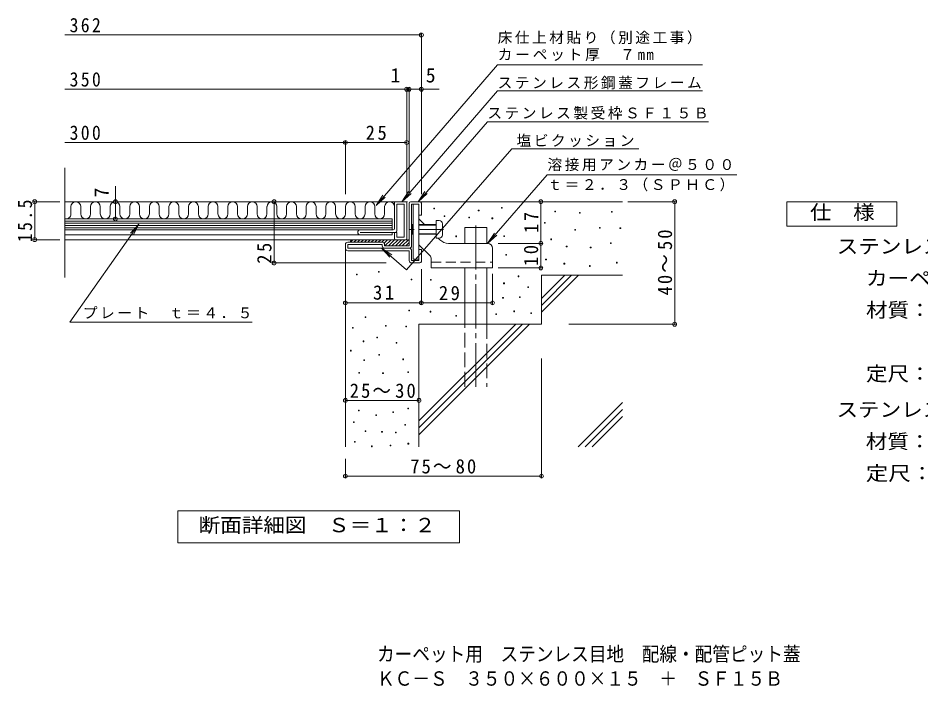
# Model space of a CAD drawing. Units: millimetres, scale not verified. Extents: x -304 to 323, y -274 to 231.
# Drawn here: x -299.2 to 69.1, y -274 to -1.3 of the extents above; entities that cross this region are included whole.
import ezdxf
from ezdxf.enums import TextEntityAlignment as Align

# ---------------------------------------------------------------- set-up
doc = ezdxf.new("R2010")
doc.units = ezdxf.units.MM
doc.header["$LTSCALE"] = 2
doc.header["$PDMODE"] = 32
doc.header["$PDSIZE"] = 1.6
for name, pattern in [('CHAIN1', [8, 5, -1, 1, -1]), ('CHAIN2', [12, 9, -1, 1, -1]), ('DASHED2', [3, 2, -1]), ('DASHED3', [4, 3, -1])]:
    doc.linetypes.add(name, pattern=pattern)
for name, color, linetype, lineweight in [('D-0', 7, 'Continuous', 9), ('D-1', 2, 'Continuous', 9), ('D-2', 3, 'Continuous', 9), ('D-3', 3, 'Continuous', 9), ('D-4', 7, 'Continuous', 9), ('D-5', 7, 'Continuous', 9), ('D-6', 6, 'Continuous', 9), ('D-9', 4, 'Continuous', 9), ('D-A', 2, 'Continuous', 9)]:
    doc.layers.add(name, color=color, linetype=linetype, lineweight=lineweight)
doc.layers.add('F-5', color=2, linetype='Continuous')
doc.styles.add('ＭＳ ゴシック', font='')
doc.styles.get('ＭＳ ゴシック').set_extended_font_data('MS Gothic')

msp = doc.modelspace()

# ---------------------------------------------------------------- linework, layer by layer
at = {"layer": 'D-0'}
for points in [[(-129.648, -79.215), (-129.648, -78.915), (-129.348, -78.915), (-129.348, -79.215)], [(-111.473, -79.999), (-111.473, -79.699), (-111.173, -79.699), (-111.173, -79.999)], [(-101.961, -78.92), (-101.961, -78.62), (-101.661, -78.62), (-101.661, -78.92)], [(-80.304, -80.498), (-80.304, -80.198), (-80.004, -80.198), (-80.004, -80.498)], [(-70.153, -81.04), (-70.153, -80.74), (-69.853, -80.74), (-69.853, -81.04)], [(-57.159, -80.634), (-57.159, -80.334), (-56.859, -80.334), (-56.859, -80.634)], [(-125.399, -82.374), (-125.399, -82.074), (-125.099, -82.074), (-125.099, -82.374)], [(-115.361, -82.9), (-115.361, -82.6), (-115.061, -82.6), (-115.061, -82.9)], [(-105.884, -83.235), (-105.884, -82.935), (-105.584, -82.935), (-105.584, -83.235)], [(-84.474, -85.104), (-84.474, -84.804), (-84.174, -84.804), (-84.174, -85.104)], [(-72.145, -87.917), (-72.145, -87.617), (-71.845, -87.617), (-71.845, -87.917)], [(-62.032, -87.131), (-62.032, -86.831), (-61.732, -86.831), (-61.732, -87.131)], [(-53.674, -87.282), (-53.674, -86.982), (-53.374, -86.982), (-53.374, -87.282)], [(-120.626, -90.591), (-120.626, -90.29), (-120.326, -90.29), (-120.326, -90.591)], [(-101.012, -90.46), (-101.012, -90.16), (-100.712, -90.16), (-100.712, -90.46)], [(-81.838, -91.796), (-81.838, -91.496), (-81.538, -91.496), (-81.538, -91.796)], [(-75.567, -94.71), (-75.567, -94.41), (-75.267, -94.41), (-75.267, -94.71)], [(-65.771, -95.18), (-65.771, -94.88), (-65.471, -94.88), (-65.471, -95.18)], [(-57.566, -93.357), (-57.566, -93.057), (-57.265, -93.057), (-57.265, -93.357)], [(-100.228, -98.174), (-100.228, -97.874), (-99.928, -97.874), (-99.928, -98.174)], [(-83.983, -100.04), (-83.983, -99.74), (-83.683, -99.74), (-83.683, -100.04)], [(-76.514, -101.748), (-76.514, -101.448), (-76.214, -101.448), (-76.214, -101.748)], [(-66.073, -102.693), (-66.073, -102.393), (-65.773, -102.393), (-65.773, -102.693)], [(-55.129, -101.342), (-55.129, -101.042), (-54.829, -101.042), (-54.829, -101.342)], [(-161.172, -106.2), (-161.172, -105.9), (-160.872, -105.9), (-160.872, -106.2)], [(-152.183, -105.095), (-152.183, -104.795), (-151.883, -104.795), (-151.883, -105.095)], [(-95.166, -106.902), (-95.166, -106.602), (-94.866, -106.602), (-94.866, -106.902)], [(-138.841, -108.172), (-138.841, -107.872), (-138.541, -107.872), (-138.541, -108.172)], [(-131.018, -108.387), (-131.018, -108.087), (-130.718, -108.087), (-130.718, -108.387)], [(-101.144, -109.754), (-101.144, -109.454), (-100.844, -109.454), (-100.844, -109.754)], [(-91.271, -111.334), (-91.271, -111.034), (-90.971, -111.034), (-90.971, -111.334)], [(-101.539, -115.678), (-101.539, -115.378), (-101.239, -115.378), (-101.239, -115.678)], [(-94.648, -115.45), (-94.648, -115.15), (-94.348, -115.15), (-94.348, -115.45)], [(-139.846, -120.812), (-139.846, -120.512), (-139.546, -120.512), (-139.546, -120.812)], [(-131.131, -121.332), (-131.131, -121.031), (-130.831, -121.031), (-130.831, -121.332)], [(-97.023, -121.19), (-97.023, -120.89), (-96.723, -120.89), (-96.723, -121.19)], [(-157.618, -123.576), (-157.618, -123.276), (-157.318, -123.276), (-157.318, -123.576)], [(-120.624, -123.057), (-120.624, -122.756), (-120.324, -122.756), (-120.324, -123.057)], [(-104.304, -122.391), (-104.304, -122.091), (-104.004, -122.091), (-104.004, -122.391)], [(-90.087, -121.996), (-90.087, -121.696), (-89.787, -121.696), (-89.787, -121.996)], [(-162.781, -127.92), (-162.781, -127.62), (-162.481, -127.62), (-162.481, -127.92)], [(-149.324, -127.13), (-149.324, -126.83), (-149.024, -126.83), (-149.024, -127.13)], [(-141.031, -127.361), (-141.031, -127.061), (-140.731, -127.061), (-140.731, -127.361)], [(-152.879, -131.869), (-152.879, -131.569), (-152.579, -131.569), (-152.579, -131.869)], [(-158.407, -133.449), (-158.407, -133.149), (-158.108, -133.149), (-158.108, -133.449)], [(-144.98, -134.075), (-144.98, -133.775), (-144.68, -133.775), (-144.68, -134.075)], [(-163.648, -137.248), (-163.648, -136.948), (-163.348, -136.948), (-163.348, -137.248)], [(-152.089, -138.978), (-152.089, -138.678), (-151.789, -138.678), (-151.789, -138.978)], [(-158.21, -141.15), (-158.21, -140.85), (-157.91, -140.85), (-157.91, -141.15)], [(-142.216, -140.788), (-142.216, -140.488), (-141.916, -140.488), (-141.916, -140.788)], [(-160.185, -146.284), (-160.185, -145.984), (-159.885, -145.984), (-159.885, -146.284)], [(-150.509, -146.481), (-150.509, -146.181), (-150.209, -146.181), (-150.209, -146.481)], [(-140.264, -145.995), (-140.264, -145.695), (-139.963, -145.695), (-139.963, -145.995)], [(-160.382, -161.651), (-160.382, -161.351), (-160.082, -161.351), (-160.082, -161.651)], [(-140.241, -160.861), (-140.241, -160.561), (-139.941, -160.561), (-139.941, -160.861)], [(-153.274, -163.625), (-153.274, -163.325), (-152.974, -163.325), (-152.974, -163.625)], [(-146.304, -162.393), (-146.304, -162.093), (-146.004, -162.093), (-146.004, -162.393)], [(-162.404, -166.39), (-162.404, -166.089), (-162.104, -166.089), (-162.104, -166.39)], [(-141.426, -167.574), (-141.426, -167.274), (-141.126, -167.274), (-141.126, -167.574)], [(-157.594, -170.105), (-157.594, -169.805), (-157.294, -169.805), (-157.294, -170.105)], [(-150.904, -170.339), (-150.904, -170.039), (-150.604, -170.039), (-150.604, -170.339)], [(-145.21, -170.664), (-145.21, -170.364), (-144.91, -170.364), (-144.91, -170.664)], [(-161.962, -174.449), (-161.962, -174.149), (-161.662, -174.149), (-161.662, -174.449)], [(-155.016, -176.308), (-155.016, -176.008), (-154.716, -176.008), (-154.716, -176.308)], [(-147.489, -176.007), (-147.489, -175.707), (-147.189, -175.707), (-147.189, -176.007)], [(-140.17, -175.217), (-140.17, -174.917), (-139.87, -174.917), (-139.87, -175.217)]]:
    msp.add_lwpolyline(points, close=True, dxfattribs=at)
at = {"layer": 'D-1'}
for p, q in [((-139.673, -94.308), (-139.673, -76.909)), ((-139.073, -76.309), (-135.273, -76.309)), ((-138.673, -94.309), (-138.673, -77.308)), ((-138.673, -77.308), (-135.673, -77.308)), ((-134.673, -76.909), (-134.673, -81.809)), ((-165.673, -95.309), (-165.673, -93.809)), ((-150.673, -92.809), (-164.673, -92.809)), ((-164.673, -95.309), (-164.673, -93.809)), ((-150.673, -93.809), (-164.673, -93.809)), ((-139.673, -95.309), (-164.673, -95.309)), ((-150.673, -94.309), (-150.673, -93.809)), ((-149.673, -93.809), (-149.673, -94.308)), ((-139.673, -94.308), (-149.673, -94.308)), ((-164.673, -96.309), (-139.673, -96.309)), ((-139.673, -100.309), (-139.673, -96.309)), ((-138.673, -96.309), (-138.673, -100.309)), ((-134.673, -95.809), (-135.673, -95.809)), ((-135.673, -100.309), (-135.673, -95.809)), ((-134.673, -100.708), (-134.673, -95.809)), ((-138.673, -100.309), (-135.673, -100.309)), ((-138.673, -101.309), (-135.273, -101.309))]:
    msp.add_line(p, q, dxfattribs=at)
msp.add_lwpolyline([(-134.673, -81.809), (-135.673, -81.809), (-135.673, -77.308)], dxfattribs=at)
for centre, radius, start, end in [((-139.073, -76.909), 0.6, 90, 180), ((-135.273, -76.909), 0.6, 0, 90), ((-164.673, -93.809), 1, 90, 180), ((-164.673, -95.309), 1, 180, 270), ((-150.673, -93.809), 1, 0, 90), ((-149.673, -94.309), 1, 180, 270), ((-139.673, -94.309), 1, 270, 0), ((-139.673, -96.309), 1, 0, 90), ((-138.673, -100.309), 1, 180, 270), ((-135.273, -100.708), 0.6, 270, 0)]:
    msp.add_arc(centre, radius, start, end, dxfattribs=at)
at = {"layer": 'D-2'}
for p, q in [((-280.207, -107.285), (-280.207, -62.496)), ((-145.173, -76.308), (-141.173, -76.308)), ((-141.673, -77.308), (-144.673, -77.308)), ((-144.673, -88.309), (-144.673, -77.308)), ((-141.673, -90.809), (-141.673, -77.308)), ((-140.673, -91.309), (-140.673, -76.808)), ((-146.173, -87.808), (-159.673, -87.808)), ((-146.673, -89.808), (-280.207, -89.808)), ((-141.173, -91.809), (-280.207, -91.809)), ((-144.673, -88.808), (-159.673, -88.808)), ((-146.673, -88.808), (-146.673, -89.808)), ((-145.673, -91.309), (-145.673, -88.808)), ((-144.673, -88.808), (-144.673, -90.809)), ((-144.673, -90.809), (-141.673, -90.809))]:
    msp.add_line(p, q, dxfattribs=at)
at = {"layer": 'D-2', "color": 4}
for p, q in [((-146.673, -83.308), (-280.207, -83.308)), ((-146.673, -84.208), (-280.207, -84.208)), ((-146.673, -87.808), (-146.673, -83.308)), ((-146.673, -85.108), (-280.207, -85.108)), ((-146.673, -86.008), (-280.207, -86.008)), ((-146.673, -86.908), (-280.207, -86.908)), ((-146.673, -87.808), (-280.207, -87.808))]:
    msp.add_line(p, q, dxfattribs=at)
at = {"layer": 'D-2'}
msp.add_lwpolyline([(-145.673, -87.309), (-145.673, -76.308), (-280.207, -76.308)], dxfattribs=at)
for centre, radius, start, end in [((-145.173, -76.808), 0.5, 90, 180), ((-141.173, -76.808), 0.5, 0, 90), ((-159.673, -88.808), 1, 90, 270), ((-146.173, -87.309), 0.5, 270, 0), ((-145.173, -88.309), 0.5, 270, 0), ((-145.173, -91.309), 0.5, 180, 270), ((-141.173, -91.309), 0.5, 270, 0)]:
    msp.add_arc(centre, radius, start, end, dxfattribs=at)
at = {"layer": 'D-3'}
for p, q in [((-137.973, -77.308), (-137.973, -99.808)), ((-137.973, -77.308), (-135.673, -77.308)), ((-135.673, -77.308), (-135.673, -99.808)), ((-133.374, -85.608), (-135.673, -83.308)), ((-127.138, -91.844), (-127.773, -91.209)), ((-131.259, -98.258), (-135.673, -93.844)), ((-107.673, -93.308), (-123.602, -93.308)), ((-105.673, -95.308), (-105.673, -103.308)), ((-137.973, -99.808), (-135.673, -99.808)), ((-130.673, -99.672), (-130.673, -103.308)), ((-130.673, -103.308), (-105.673, -103.308))]:
    msp.add_line(p, q, dxfattribs=at)
at = {"layer": 'D-3', "linetype": 'CHAIN1'}
msp.add_line((-125.686, -87.608), (-139.42, -87.608), dxfattribs=at)
at = {"layer": 'D-3', "linetype": 'DASHED2'}
msp.add_line((-130.673, -101.008), (-105.673, -101.008), dxfattribs=at)
at = {"layer": 'D-3'}
for centre, radius, start, end in [((-123.602, -88.308), 5, 225, 270), ((-107.673, -95.308), 2, 0, 90), ((-132.673, -99.672), 2, 0, 45.00024)]:
    msp.add_arc(centre, radius, start, end, dxfattribs=at)
at = {"layer": 'D-4'}
for p, q in [((-280.207, -8.235), (-134.673, -8.235)), ((-134.673, -73.217), (-134.673, -7.635)), ((-280.207, -30.374), (-127.456, -30.374)), ((-140.673, -73.217), (-140.673, -29.774)), ((-139.673, -73.217), (-139.673, -29.774)), ((-165.673, -73.217), (-165.673, -51.525)), ((-280.207, -52.125), (-165.673, -52.125)), ((-165.673, -52.125), (-140.673, -52.125)), ((-259.496, -83.308), (-259.496, -69.974)), ((-282.148, -76.309), (-293.046, -76.309)), ((-292.446, -91.809), (-292.446, -76.309)), ((-140.302, -76.309), (-195.37, -76.309)), ((-194.77, -101.309), (-194.77, -76.309)), ((-85.959, -93.309), (-85.959, -76.309)), ((-50.467, -76.309), (-30.736, -76.309)), ((-31.336, -126.308), (-31.336, -76.309)), ((-282.148, -91.809), (-293.046, -91.809)), ((-103.308, -93.309), (-85.359, -93.309)), ((-85.959, -103.309), (-85.959, -93.309)), ((-149.044, -101.309), (-195.37, -101.309)), ((-134.673, -103.902), (-134.673, -118.171)), ((-105.673, -105.674), (-105.673, -118.171)), ((-103.308, -103.309), (-85.359, -103.309)), ((-134.673, -117.57), (-165.673, -117.57)), ((-134.673, -117.57), (-105.673, -117.57)), ((-74.517, -126.308), (-30.736, -126.308)), ((-85.673, -140.283), (-85.673, -188.925)), ((-165.673, -157.432), (-135.673, -157.432)), ((-165.673, -181.308), (-165.673, -188.925)), ((-165.673, -188.325), (-85.673, -188.325))]:
    msp.add_line(p, q, dxfattribs=at)
for p in [(-134.673, -8.235), (-140.673, -30.374), (-139.673, -30.374), (-134.673, -30.374), (-165.673, -52.125), (-140.673, -52.125), (-292.446, -76.309), (-259.496, -76.308), (-194.77, -76.309), (-85.959, -76.309), (-31.336, -76.309), (-259.496, -83.308), (-292.446, -91.809), (-85.959, -93.309), (-194.77, -101.309), (-85.959, -103.309), (-165.673, -117.57), (-134.673, -117.57), (-105.673, -117.57), (-31.336, -126.308), (-165.673, -157.432), (-135.673, -157.432), (-165.673, -188.325), (-85.673, -188.325)]:
    msp.add_point(p, dxfattribs=at)
at = {"layer": 'D-5'}
for p, q in [((-103.569, -20.363), (-153.173, -77.811)), ((-103.569, -20.363), (-19.993, -20.363)), ((-103.569, -31.059), (-142.64, -76.309)), ((-103.569, -31.059), (-19.993, -31.059)), ((-107.703, -43.726), (-136.062, -76.309)), ((-107.703, -43.726), (-17.545, -43.726)), ((-97.804, -54.699), (-140.77, -104.064)), ((-97.804, -54.699), (-45.928, -54.699)), ((-153.173, -77.811), (-150.427, -73.632)), ((-142.64, -76.309), (-139.894, -72.13)), ((-142.64, -76.309), (-138.906, -72.983)), ((-136.062, -76.309), (-133.3, -72.141)), ((-136.062, -76.309), (-132.315, -72.998)), ((-153.173, -77.811), (-149.44, -74.485)), ((-278.18, -125.456), (-249.983, -85.503)), ((-249.983, -85.503), (-253.374, -89.177)), ((-249.983, -85.503), (-252.308, -89.929)), ((-107.673, -93.309), (-104.911, -89.141)), ((-107.673, -93.309), (-103.927, -89.998)), ((-150.935, -95.217), (-146.767, -97.979)), ((-150.935, -95.217), (-147.624, -98.963)), ((-140.77, -104.064), (-150.935, -95.217)), ((-278.18, -125.456), (-203.697, -125.456))]:
    msp.add_line(p, q, dxfattribs=at)
at = {"layer": 'D-5', "color": 2}
for p, q in [((14.351, -76.309), (59.351, -76.309)), ((14.351, -86.309), (14.351, -76.309)), ((59.351, -76.309), (59.351, -86.309)), ((59.351, -86.309), (14.351, -86.309))]:
    msp.add_line(p, q, dxfattribs=at)
at = {"layer": 'D-5'}
msp.add_lwpolyline([(-107.673, -93.309), (-83.324, -65.332), (-5.983, -65.332)], dxfattribs=at)
at = {"layer": 'D-5', "color": 2}
msp.add_lwpolyline([(-234.072, -215.497), (-234.072, -202.497), (-119.072, -202.497), (-119.072, -215.497)], close=True, dxfattribs=at)
at = {"layer": 'D-6'}
for p, q in [((-135.273, -76.309), (-52.673, -76.309)), ((-116.973, -86.809), (-107.973, -86.809)), ((-116.973, -93.308), (-116.973, -86.809)), ((-107.973, -93.308), (-107.973, -86.809)), ((-165.673, -95.309), (-165.673, -176.308)), ((-116.973, -126.308), (-116.973, -103.308)), ((-107.973, -126.308), (-107.973, -103.308)), ((-85.673, -115.777), (-76.205, -106.308)), ((-85.673, -118.605), (-73.377, -106.308)), ((-85.673, -121.433), (-70.549, -106.308)), ((-85.673, -106.309), (-52.673, -106.309)), ((-85.673, -106.309), (-85.673, -126.308)), ((-135.673, -126.308), (-135.673, -176.308)), ((-135.673, -126.308), (-85.673, -126.308)), ((-135.673, -165.776), (-96.205, -126.308)), ((-135.673, -168.604), (-93.377, -126.308)), ((-135.673, -171.432), (-90.549, -126.308)), ((-70.667, -176.308), (-52.673, -158.315)), ((-67.839, -176.308), (-52.673, -161.143)), ((-65.011, -176.308), (-52.673, -163.971))]:
    msp.add_line(p, q, dxfattribs=at)
at = {"layer": 'D-6', "linetype": 'CHAIN2'}
msp.add_line((-112.473, -85.993), (-112.473, -151.808), dxfattribs=at)
at = {"layer": 'D-6', "linetype": 'DASHED3'}
for p, q in [((-116.973, -151.808), (-116.973, -126.308)), ((-107.973, -126.308), (-107.973, -151.808))]:
    msp.add_line(p, q, dxfattribs=at)
at = {"layer": 'D-9'}
for p, q in [((-162.597, -91.809), (-163.597, -92.809)), ((-162.673, -91.809), (-139.673, -91.809)), ((-161.183, -91.809), (-162.183, -92.809)), ((-159.768, -91.809), (-160.768, -92.809)), ((-158.354, -91.809), (-159.354, -92.809)), ((-156.94, -91.809), (-157.94, -92.809)), ((-155.526, -91.809), (-156.526, -92.809)), ((-154.112, -91.809), (-155.112, -92.809)), ((-152.697, -91.809), (-153.697, -92.809)), ((-151.283, -91.809), (-152.283, -92.809)), ((-149.869, -91.809), (-150.869, -92.809)), ((-148.455, -91.809), (-149.865, -93.219)), ((-147.041, -91.809), (-149.54, -94.308)), ((-145.626, -91.809), (-148.126, -94.308)), ((-144.212, -91.809), (-146.712, -94.308)), ((-142.798, -91.809), (-145.298, -94.308)), ((-141.384, -91.809), (-143.884, -94.308)), ((-139.969, -91.809), (-142.469, -94.308)), ((-139.673, -92.927), (-141.055, -94.308))]:
    msp.add_line(p, q, dxfattribs=at)
msp.add_arc((-162.673, -92.809), 1, 90, 180, dxfattribs=at)
at = {"layer": 'D-A'}
for p, q in [((-277.674, -78.308), (-277.674, -81.308)), ((-273.674, -78.308), (-273.674, -81.308)), ((-269.674, -78.308), (-269.674, -81.308)), ((-265.674, -78.308), (-265.674, -81.308)), ((-261.674, -78.308), (-261.674, -81.308)), ((-257.674, -78.308), (-257.674, -81.308)), ((-253.674, -78.308), (-253.674, -81.308)), ((-249.674, -78.308), (-249.674, -81.308)), ((-245.674, -78.308), (-245.674, -81.308)), ((-241.674, -78.308), (-241.674, -81.308)), ((-237.674, -78.308), (-237.674, -81.308)), ((-233.674, -78.308), (-233.674, -81.308)), ((-229.674, -78.308), (-229.674, -81.308)), ((-225.674, -78.308), (-225.674, -81.308)), ((-221.674, -78.308), (-221.674, -81.308)), ((-217.674, -78.308), (-217.674, -81.308)), ((-213.674, -78.308), (-213.674, -81.308)), ((-209.674, -78.308), (-209.674, -81.308)), ((-205.674, -78.308), (-205.674, -81.308)), ((-201.674, -78.308), (-201.674, -81.308)), ((-197.674, -78.308), (-197.674, -81.308)), ((-193.674, -78.308), (-193.674, -81.308)), ((-189.673, -78.308), (-189.673, -81.308)), ((-185.674, -78.308), (-185.674, -81.308)), ((-181.674, -78.308), (-181.674, -81.308)), ((-177.674, -78.308), (-177.674, -81.308)), ((-173.673, -78.308), (-173.673, -81.308)), ((-169.673, -78.308), (-169.673, -81.308)), ((-165.673, -78.308), (-165.673, -81.308)), ((-161.673, -78.308), (-161.673, -81.308)), ((-157.673, -78.308), (-157.673, -81.308)), ((-153.673, -78.308), (-153.673, -81.308)), ((-149.673, -78.308), (-149.673, -81.308))]:
    msp.add_line(p, q, dxfattribs=at)
at = {"layer": 'D-A', "color": 7}
for p, q in [((-137.973, -85.858), (-138.673, -85.858)), ((-137.973, -85.608), (-138.424, -85.608)), ((-128.673, -85.608), (-135.673, -85.608)), ((-128.673, -85.858), (-135.673, -85.858)), ((-126.073, -89.909), (-126.073, -85.308)), ((-138.424, -89.608), (-138.673, -89.358)), ((-137.973, -89.358), (-138.673, -89.358)), ((-137.973, -89.608), (-138.424, -89.608)), ((-128.673, -89.358), (-135.673, -89.358)), ((-128.673, -89.608), (-135.673, -89.608)), ((-127.373, -91.209), (-128.673, -91.209))]:
    msp.add_line(p, q, dxfattribs=at)
for points in [[(-127.373, -84.008), (-128.673, -84.008), (-128.673, -91.209)], [(-138.424, -89.608), (-138.424, -85.608), (-138.673, -85.858)]]:
    msp.add_lwpolyline(points, dxfattribs=at)
at = {"layer": 'D-A'}
for centre, start, end in [((-275.674, -78.308), 0, 180), ((-267.674, -78.308), 0, 180), ((-259.674, -78.308), 0, 180), ((-251.674, -78.308), 0, 180), ((-243.674, -78.308), 0, 180), ((-235.674, -78.308), 0, 180), ((-227.674, -78.308), 0, 180), ((-219.674, -78.308), 0, 180), ((-211.674, -78.308), 0, 180), ((-203.674, -78.308), 0, 180), ((-195.673, -78.308), 0, 180), ((-187.673, -78.308), 0, 180), ((-179.673, -78.308), 0, 180), ((-171.673, -78.308), 0, 180), ((-163.673, -78.308), 0, 180), ((-155.673, -78.308), 0, 180), ((-147.673, -78.308), 0, 180), ((-279.674, -81.308), 254.54182, 0), ((-271.674, -81.308), 180, 0), ((-263.674, -81.308), 180, 0), ((-255.674, -81.308), 180, 0), ((-247.674, -81.308), 180, 0), ((-239.674, -81.308), 180, 0), ((-231.674, -81.308), 180, 0), ((-223.674, -81.308), 180, 0), ((-215.674, -81.308), 180, 0), ((-207.674, -81.308), 180, 0), ((-199.674, -81.308), 180, 0), ((-191.673, -81.308), 180, 0), ((-183.673, -81.308), 180, 0), ((-175.673, -81.308), 180, 0), ((-167.673, -81.308), 180, 0), ((-159.673, -81.308), 180, 0), ((-151.673, -81.308), 180, 0)]:
    msp.add_arc(centre, 2, start, end, dxfattribs=at)
at = {"layer": 'D-A', "color": 7}
for centre, start, end in [((-127.373, -85.308), 0, 90), ((-127.373, -89.909), 270, 0)]:
    msp.add_arc(centre, 1.3, start, end, dxfattribs=at)

# ---------------------------------------------------------------- texts
at = {"layer": 'D-4', "color": 2, "style": 'ＭＳ ゴシック'}
for s, p in [('1', (-147.262, -29.374)), ('5', (-132.891, -29.374))]:
    msp.add_text(s, height=5.865, dxfattribs=at).set_placement(p, align=Align.BOTTOM_LEFT)
msp.add_text('7', height=5.865, rotation=90, dxfattribs=at).set_placement((-260.496, -74.563), align=Align.BOTTOM_LEFT)
at = {"layer": 'D-4', "color": 2, "char_height": 5.865, "attachment_point": 7, "style": 'ＭＳ ゴシック'}
for s, insert in [('\\T1.27;\\W0.9;362', (-278.207, -7.225)), ('\\T1.27;\\W0.9;350', (-278.207, -29.365)), ('\\T1.27;\\W0.9;300', (-278.207, -51.125)), ('\\T1.27;\\W0.95;25', (-157.423, -51.125)), ('\\T1.27;\\W0.95;31', (-154.423, -116.37)), ('\\T1.22;\\W0.95;25～30', (-163.923, -156.432)), ('\\T1.22;\\W0.95;75～80', (-139.247, -187.325))]:
    msp.add_mtext(s, dxfattribs=dict(at, insert=insert))
for s, insert, rotation in [('\\T1.28;\\W0.9;15.5', (-293.446, -92.809), 90), ('\\T1.27;\\W0.95;17', (-86.959, -89.059), 90), ('\\T1.22;\\W0.95;40～50', (-32.336, -114.559), 90), ('\\T1.27;\\W0.95;25', (-195.77, -101.643), 90), ('\\T1.27;\\W0.95;10', (-86.959, -102.558), 90), ('\\T1.27;\\W0.95;29', (-127.557, -116.571), 0.001)]:
    msp.add_mtext(s, dxfattribs=dict(at, insert=insert, rotation=rotation))
at = {"layer": 'D-5', "color": 2, "style": 'ＭＳ ゴシック'}
for s, width, p in [('仕\u3000様', 1.1, (23.851, -85.309)), ('ステンレス目地付カーペット用化粧蓋\u3000ＫＣ－Ｓ\u3000３５０×６００×１５', 1.1, (34.769, -99.203)), ('カーペット厚：７ｍｍ', 1.1, (46.711, -112.203)), ('材質：目地部\u3000ＳＵＳ３０４\u3000ｔ＝１．０', 1.1, (46.711, -125.203)), ('定尺：５９９．５', 1.1, (46.711, -151.203)), ('ステンレス製受枠\u3000ＳＦ１５Ｂ', 1.1, (34.679, -165.845)), ('材質：冷間圧延ステンレス鋼板（ＳＵＳ３０４－２Ｂ）', 1.1, (46.621, -178.845)), ('定尺：３０００', 1.15, (46.621, -191.845)), ('断面詳細図\u3000Ｓ＝１：２', 1.1, (-225.572, -212.997))]:
    msp.add_text(s, height=5.865, dxfattribs=dict(at, width=width)).set_placement(p, align=Align.BOTTOM_LEFT)
at = {"layer": 'D-5', "char_height": 4.399, "attachment_point": 7, "style": 'ＭＳ ゴシック'}
for s, insert in [('\\T1.17;床仕上材貼り（別途工事）', (-103.569, -12.048)), ('\\T1.19;カーペット厚\u3000７mm', (-103.569, -18.89)), ('\\T1.17;ステンレス形鋼蓋フレーム', (-103.569, -30.446)), ('\\T1.17;ステンレス製受枠ＳＦ１５Ｂ', (-107.776, -42.775)), ('\\T1.17;塩ビクッション', (-95.878, -53.994)), ('\\T1.17;溶接用アンカー＠５００', (-83.236, -63.84)), ('\\T1.17;ｔ＝２．３（ＳＰＨＣ）', (-83.236, -72.084)), ('\\T1.17;プレート\u3000ｔ＝４．５', (-272.782, -124.08))]:
    msp.add_mtext(s, dxfattribs=dict(at, insert=insert))
at = {"layer": 'F-5', "style": 'ＭＳ ゴシック', "width": 0.9}
for s, p in [('カーペット用\u3000ステンレス目地\u3000配線・配管ピット蓋', (-152.789, -265.622)), ('ＫＣ－Ｓ\u3000３５０×６００×１５\u3000＋\u3000ＳＦ１５Ｂ', (-152.789, -275.622))]:
    msp.add_text(s, height=5.865, dxfattribs=at).set_placement(p, align=Align.BOTTOM_LEFT)

doc.saveas('drawing.dxf')
